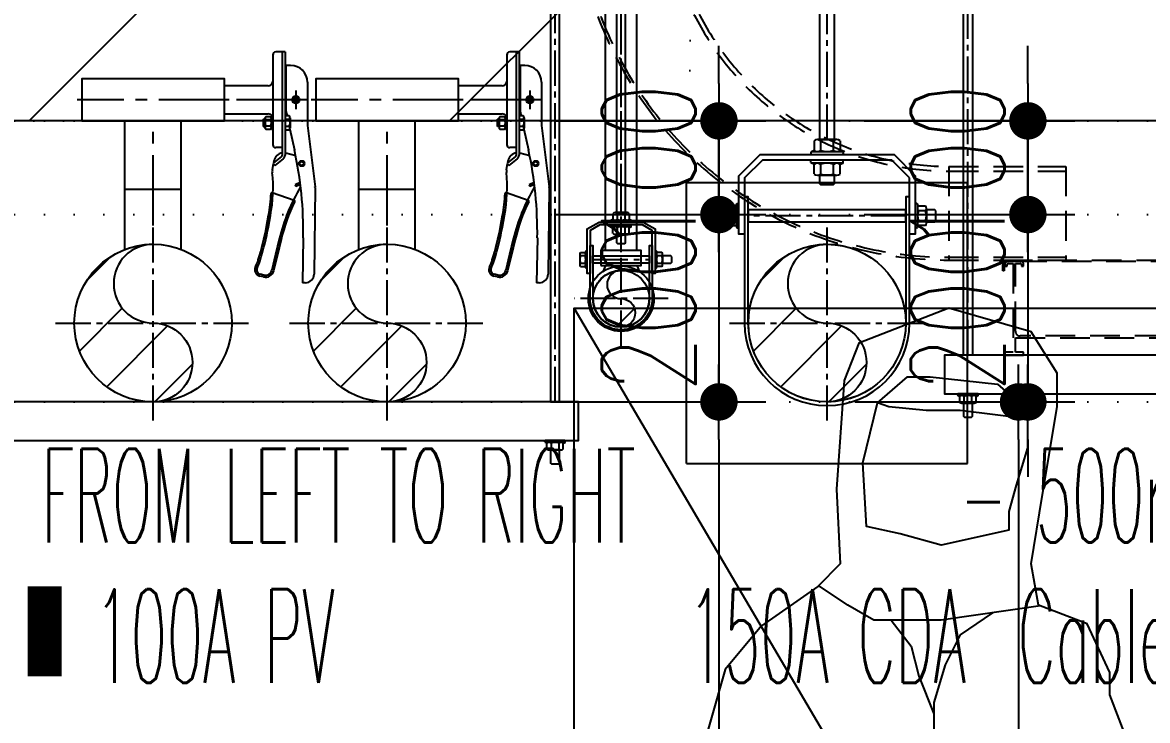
# Model space of a CAD drawing. Header units: millimetres. Extents: x -192235 to 515711, y 45168 to 947868.
# Drawn here: x 115711 to 116912, y 465210 to 465955 of the extents above; entities that cross this region are included whole.
import ezdxf
from ezdxf.enums import TextEntityAlignment as Align

# ---------------------------------------------------------------- set-up
doc = ezdxf.new("R2010")
doc.units = ezdxf.units.MM
doc.header["$LTSCALE"] = 1000
doc.header["$PDMODE"] = 1
for name, pattern in [('CENTER', [50.8, 31.75, -6.35, 6.35, -6.35]), ('CENTER2', [1.125, 0.75, -0.125, 0.125, -0.125]), ('DOT2', [3.175, 0, -3.175]), ('HIDDEN', [0.375, 0.25, -0.125]), ('HIDDEN2', [4.7625, 3.175, -1.5875])]:
    doc.linetypes.add(name, pattern=pattern)
for name, color, linetype in [('0-LEVEL LINE', 4, 'DOT2'), ('BG-CDA', 20, 'Continuous'), ('eq-IT', 140, 'Continuous'), ('FS-EQ', 10, 'Continuous'), ('FS-LINE', 10, 'Continuous'), ('FS-Support-1', 2, 'Continuous'), ('Hook-up', 130, 'HIDDEN2'), ('M-DIM', 1, 'Continuous'), ('M-TXT', 3, 'Continuous'), ('man', 7, 'Continuous'), ('MPPIPE', 100, 'Continuous'), ('SM-SEC-Cm$0$SUPPORT', 2, 'Continuous'), ('SUPPORT', 2, 'Continuous'), ('TPH12-SEC-@20-1$0$STEEL3', 252, 'Continuous')]:
    doc.layers.add(name, color=color, linetype=linetype)
doc.styles.add('aa-txt', font='simplex.shx', dxfattribs={"width": 0.7, "bigfont": 'chineset.shx'})
doc.styles.add('ROMAND', font='romand', dxfattribs={"height": 5})
doc.dimstyles.new('50-DIM', dxfattribs={"dimscale": 50, "dimtxt": 2, "dimasz": 0.8, "dimexe": 1, "dimexo": 1, "dimgap": 0.5, "dimtad": 1, "dimdec": 0, "dimdsep": 46, "dimtxsty": 'aa-txt', "dimblk": 'DOT', "dimcen": 5, "dimclrd": 256, "dimclre": 256, "dimclrt": 256, "dimadec": 0, "dimazin": 0, "dimtfac": 1, "dimtdec": 0, "dimtix": 1, "dimtmove": 2, "dimatfit": 3, "dimldrblk": 'DOT', "dimfxl": 1, "dimtolj": 1, "dimtzin": 0, "dimarcsym": 0})

# ---------------------------------------------------------------- blocks, each defined once
blk = doc.blocks.new('TPH12-SEC-@20-1')
at = {"layer": 'TPH12-SEC-@20-1$0$STEEL3'}
blk.add_line((130000, 465850), (115000, 465850), dxfattribs=at)
blk = doc.blocks.new('BFV-50A-f')
at = {"color": 0}
for p, q in [((2.73, 16.5), (9.3, 17.3)), ((9.36, 17.3), (18.6, 17.21)), ((-1.87, 16.5), (2.73, 16.5)), ((8.84, 15.71), (9.07, 15.18)), ((9.04, 15.74), (9.25, 15.26)), ((14.74, 16.05), (19.54, 15.97)), ((19.54, 16.26), (19.54, 15.97)), ((-3.67, 14.7), (-3.67, 14.2)), ((1.72, 14.53), (1.72, 14.1)), ((1.91, 14.63), (3.04, 14.63)), ((2.1, 14.53), (2.1, 14.1)), ((2.85, 14.53), (2.85, 14.1)), ((3.12, 14.61), (5.36, 15.11)), ((3.22, 14.1), (3.22, 14.53)), ((5.99, 15.24), (5.7, 14.17)), ((9.07, 15.18), (9.25, 15.26)), ((10.74, 15.07), (9.93, 12.74)), ((-5.1, 14.1), (5.9, 14.1)), ((-5.1, 14.1), (-5.1, 13.8)), ((-5.1, 13.8), (-5.1, 13.1)), ((-5.1, 13.8), (5.9, 13.8)), ((-3.67, 14.2), (1.23, 14.2)), ((-3.22, 14.1), (-3.22, 14.2)), ((-3.04, 14.1), (-1.91, 14.1)), ((-2.85, 14.2), (-2.85, 14.1)), ((-2.1, 14.2), (-2.1, 14.1)), ((-1.72, 14.2), (-1.72, 14.1)), ((-0.65, 14.2), (-0.65, 14.1)), ((0.65, 14.2), (0.65, 14.1)), ((1.23, 14.2), (1.72, 14.31)), ((5.1, 13.8), (5.1, 13.1)), ((6.06, 13.72), (6.76, 12.83)), ((6.3, 13.91), (7, 13.01)), ((14.88, 13.48), (16.51, 13.09)), ((14.92, 13.68), (16.56, 13.29)), ((16.56, 13.29), (18.25, 12.88)), ((-4.8, 12.8), (4.8, 12.8)), ((-1.5, 12.3), (-1.5, 7.62)), ((1.5, 7.62), (1.5, 12.3)), ((1.5, 7.62), (1.5, 12.3)), ((1.82, 12.8), (3.12, 12.8)), ((1.82, 12.64), (1.82, 12.8)), ((3.12, 12.64), (1.82, 12.64)), ((1.82, 12.54), (1.82, 12.06)), ((2.96, 12.64), (1.98, 12.64)), ((2.15, 12.54), (2.15, 12.06)), ((2.8, 12.54), (2.8, 12.06)), ((3.12, 12.64), (3.12, 12.8)), ((3.12, 12.06), (3.12, 12.54)), ((6.71, 12.89), (6.49, 12.93)), ((6.76, 12.83), (7, 13.01)), ((7.49, 12.75), (6.81, 12.87)), ((13.52, 12.13), (12.31, 12.34)), ((13.56, 12.32), (12.35, 12.54)), ((16.51, 13.09), (18.2, 12.69)), ((1.98, 11.96), (2.96, 11.96)), ((2.07, 11.96), (2.07, 11.81)), ((2.1, 11.78), (2.07, 11.81)), ((2.87, 11.81), (2.07, 11.81)), ((2.1, 11.78), (2.84, 11.78)), ((2.84, 11.78), (2.87, 11.81)), ((2.87, 11.96), (2.87, 11.81)), ((18.72, 11.84), (18.62, 11.46)), ((18.91, 11.8), (18.82, 11.41))]:
    blk.add_line(p, q, dxfattribs=at)
at = {"color": 1, "linetype": 'CENTER', "ltscale": 1.2}
blk.add_line((-1, 15.25), (1, 15.25), dxfattribs=at)
blk.add_line((-1.5, 12.3), (-1.5, 7.62))
at = {"color": 0}
blk.add_lwpolyline([(-0.12, 15.45), (-0.23, 15.25), (-0.12, 15.05), (0.12, 15.05), (0.23, 15.25), (0.12, 15.45)], close=True, dxfattribs=at)
blk.add_lwpolyline([(2.25, -7.62), (2.25, 7.62), (-2.25, 7.62), (-2.25, -7.62)], close=True)
blk.add_circle((0, 15.25), 0.4)
for centre, radius in [((6.8, 15.88), 0.3), ((6.8, 15.88), 0.205), ((0, 15.25), 0.2)]:
    blk.add_circle(centre, radius, dxfattribs=at)
for centre, radius, start, end in [((9.36, 16.8), 0.5, 89.4382, 96.9113), ((18.59, 16.26), 0.95, 0, 89.4387), ((-1.87, 14.7), 1.8, 90, 180), ((14.1, -24.82), 40.87, 89.0858, 102.3536), ((19.55, 32.93), 20, 239.1228, 256.495), ((1.91, 14.4), 0.226, 33.855, 146.145), ((2.47, 13.88), 0.753, 60.1372, 119.8628), ((3.04, 14.4), 0.226, 33.855, 146.145), ((10.84, 15.04), 0.1, 64.0478, 160.7015), ((19.55, 32.93), 19.8, 244.0478, 256.495), ((6.66, 13.91), 1, 186.4618, 260), ((6.66, 13.91), 1, 165, 169.1954), ((5.9, 13.6), 0.5, 38, 90), ((5.9, 13.6), 0.2, 38, 90), ((-4.8, 13.1), 0.3, 180, 270), ((2, 12.3), 0.5, 110.5028, 180), ((1.99, 12.46), 0.182, 26.7762, 153.2238), ((1.99, 12.14), 0.182, 206.7762, 333.2238), ((2.47, 12.06), 0.578, 55.7945, 124.2055), ((2.47, 12.54), 0.578, 235.7945, 304.2055), ((2.96, 12.46), 0.182, 26.7762, 153.2238), ((2.96, 12.14), 0.182, 206.7762, 333.2238), ((4.8, 13.1), 0.3, 270, 0), ((7.66, 13.74), 1, 260, 275.6833), ((9.34, -3.18), 16, 79.1823, 95.6832), ((10.02, 12.71), 0.1, 160.7015, 267.5499), ((9.34, -3.18), 15.8, 79.1823, 87.5499), ((7.18, -21.05), 33.78, 72.9259, 79.1823), ((7.18, -21.05), 33.98, 72.9259, 79.1823), ((18.04, 12.01), 0.7, 346.4955, 76.4949), ((18.04, 12.01), 0.9, 346.4955, 76.4949), ((15.69, 6.65), 4.8, 63.5354, 72.9259), ((15.69, 6.65), 5, 63.5354, 72.9259), ((18.14, 11.57), 0.7, 243.5354, 346.4947), ((18.14, 11.57), 0.5, 243.5354, 346.4947)]:
    blk.add_arc(centre, radius, start, end, dxfattribs=at)
for centre, radius, start, end in [((0, 15.25), 0.34, 341.2713, 292.2605), ((-2, 12.3), 0.5, 0, 90)]:
    blk.add_arc(centre, radius, start, end)
at = {"layer": 'MPPIPE', "color": 1, "linetype": 'CENTER2', "ltscale": 0.01}
for p, q in [((0, 16.42), (0, 8.12)), ((0, 8.12), (0, -8.12))]:
    blk.add_line(p, q, dxfattribs=at)
blk = doc.blocks.new('DOT')
at = {"color": 0}
blk.add_line((-1, 0), (1, 0), dxfattribs=at)
at = {"color": 3, "const_width": 0.5}
blk.add_lwpolyline([(-0.25, 0, 1), (0.25, 0, 1)], format="xyb", close=True, dxfattribs=at)
blk = doc.blocks.new('*D212')
at = {"layer": 'DEFPOINTS', "color": 0, "transparency": 16777216}
for p in [(116229.5, 465550), (116229.5, 463950), (116454.5, 463950)]:
    blk.add_point(p, dxfattribs=at)
at = {"layer": 'M-DIM', "lineweight": -2, "transparency": 16777216}
for p, q in [((116279.5, 465550), (116504.5, 465550)), ((116454.5, 465510), (116454.5, 463990)), ((116279.5, 463950), (116504.5, 463950))]:
    blk.add_line(p, q, dxfattribs=at)
at = {"layer": 'M-DIM', "lineweight": -2, "transparency": 16777216, "xscale": 40, "yscale": 40, "zscale": 40}
for p, rotation in [((116454.5, 465550), 90), ((116454.5, 463950), 270)]:
    blk.add_blockref('DOT', p, dxfattribs=dict(at, rotation=rotation))
at = {"layer": 'M-DIM', "transparency": 16777216, "insert": (116379.5, 464750), "char_height": 100, "attachment_point": 5, "rotation": 90, "style": 'aa-txt'}
blk.add_mtext('\\A1;1600', dxfattribs=at)
blk = doc.blocks.new('_Dot')
at = {"color": 0, "linetype": 'ByBlock', "lineweight": -2}
blk.add_line((-0.5, 0), (-1, 0), dxfattribs=at)
at = {"color": 0, "linetype": 'ByBlock', "const_width": 0.5}
blk.add_lwpolyline([(-0.25, 0, 1), (0.25, 0, 1)], format="xyb", close=True, dxfattribs=at)
blk = doc.blocks.new('*D229')
at = {"layer": 'DEFPOINTS', "color": 0, "transparency": 16777216}
for p in [(116229.5, 465750), (116229.5, 465550), (116454.5, 465550)]:
    blk.add_point(p, dxfattribs=at)
at = {"layer": 'M-DIM', "lineweight": -2, "transparency": 16777216}
for p, q in [((116454.5, 465790), (116454.5, 465830)), ((116279.5, 465750), (116504.5, 465750)), ((116454.5, 465750), (116454.5, 465550)), ((116279.5, 465550), (116504.5, 465550)), ((116454.5, 465510), (116454.5, 465470))]:
    blk.add_line(p, q, dxfattribs=at)
at = {"layer": 'M-DIM', "lineweight": -2, "transparency": 16777216, "xscale": 40, "yscale": 40, "zscale": 40}
for p, rotation in [((116454.5, 465750), 270), ((116454.5, 465550), 90)]:
    blk.add_blockref('DOT', p, dxfattribs=dict(at, rotation=rotation))
at = {"layer": 'M-DIM', "transparency": 16777216, "insert": (116379.5, 465650), "char_height": 100, "attachment_point": 5, "rotation": 90, "style": 'aa-txt'}
blk.add_mtext('\\A1;200', dxfattribs=at)
blk = doc.blocks.new('*D230')
at = {"layer": 'DEFPOINTS', "color": 0, "transparency": 16777216}
for p in [(116229.5, 465850), (116229.5, 465750), (116454.5, 465750)]:
    blk.add_point(p, dxfattribs=at)
at = {"layer": 'M-DIM', "lineweight": -2, "transparency": 16777216}
for p, q in [((116454.5, 465890), (116454.5, 465930)), ((116279.5, 465850), (116504.5, 465850)), ((116454.5, 465850), (116454.5, 465750)), ((116279.5, 465750), (116504.5, 465750)), ((116454.5, 465710), (116454.5, 465670))]:
    blk.add_line(p, q, dxfattribs=at)
at = {"layer": 'M-DIM', "lineweight": -2, "transparency": 16777216, "xscale": 40, "yscale": 40, "zscale": 40}
for p, rotation in [((116454.5, 465850), 270), ((116454.5, 465750), 90)]:
    blk.add_blockref('DOT', p, dxfattribs=dict(at, rotation=rotation))
at = {"layer": 'M-DIM', "transparency": 16777216, "insert": (116379.5, 465800), "char_height": 100, "attachment_point": 5, "rotation": 90, "style": 'aa-txt'}
blk.add_mtext('\\A1;100', dxfattribs=at)
blk = doc.blocks.new('SP-H-1')
at = {"layer": 'FS-EQ'}
for p, q in [((-1.21, 9.66), (-1.21, 9.57)), ((-1.21, 9.66), (-1.13, 9.66)), ((-1.13, 9.66), (-1.13, 9.57)), ((-1.13, 9.63), (-1.13, 9.57)), ((-0.99, 9.62), (-0.77, 9.61)), ((-0.99, 9.62), (-0.99, 9.53)), ((-0.83, 9.7), (0.83, 9.7)), ((-0.14, 9.6), (-0.13, 9.66)), ((0.14, 9.6), (0.13, 9.66)), ((0.99, 9.62), (0.77, 9.61)), ((0.99, 9.62), (0.99, 9.53)), ((1.13, 9.66), (1.13, 9.57)), ((1.22, 9.66), (1.13, 9.66)), ((1.13, 9.63), (1.13, 9.57)), ((1.22, 9.66), (1.22, 9.57)), ((-1.24, 8.35), (-0.45, 9.3)), ((-1.21, 9.57), (-1.13, 9.57)), ((-0.99, 9.53), (-0.77, 9.52)), ((-0.3, 8.55), (-0.79, 7.9)), ((-0.77, 9.61), (-0.77, 9.52)), ((-0.62, 9.61), (-0.35, 9.61)), ((-0.62, 9.61), (-0.62, 9.52)), ((-0.62, 9.52), (-0.35, 9.52)), ((-0.35, 9.61), (-0.35, 9.52)), ((-0.32, 8.6), (0.32, 8.6)), ((-0.3, 8.55), (0.3, 8.55)), ((-0.14, 9.61), (0.14, 9.61)), ((-0.14, 9.61), (-0.14, 9.52)), ((-0.14, 9.52), (0.14, 9.52)), ((0.14, 9.61), (0.14, 9.52)), ((0.3, 8.55), (0.79, 7.9)), ((0.35, 9.61), (0.35, 9.52)), ((0.62, 9.61), (0.35, 9.61)), ((0.62, 9.52), (0.35, 9.52)), ((1.24, 8.35), (0.45, 9.3)), ((0.62, 9.61), (0.62, 9.52)), ((0.77, 9.61), (0.77, 9.52)), ((0.99, 9.53), (0.77, 9.52)), ((1.22, 9.57), (1.13, 9.57)), ((1.22, 9.6), (1.22, 9.57)), ((-1.25, 5.5), (-1.25, 8.29)), ((-1.02, 6.2), (-1.24, 8.25)), ((-0.9, 8.07), (-0.9, 6.2)), ((-0.25, 8.16), (-0.25, 6.4)), ((0.25, 8.16), (0.25, 6.4)), ((0.9, 8.1), (0.9, 6.2)), ((1.03, 6.2), (1.24, 8.25)), ((1.25, 5.5), (1.25, 8.29)), ((-1.02, 6.2), (1.03, 6.2)), ((-0.6, 5.5), (-0.6, 6.4)), ((-0.6, 6.4), (0.6, 6.4)), ((0.6, 5.5), (0.6, 6.4)), ((-1.9, 5.1), (1.9, 5.1)), ((-1.25, 5.5), (1.25, 5.5))]:
    blk.add_line(p, q, dxfattribs=at)
for centre, radius, start, end in [((-0.93, 8.75), 0.955, 84.0829, 107.6622), ((-0.92, 9.1), 0.592, 87.634, 110.8646), ((-0.74, 9.01), 0.681, 107.7143, 125.0736), ((-0.75, 9.26), 0.433, 91.8537, 123.1257), ((-0.83, 9.35), 0.347, 78.6251, 99.8563), ((-0.49, 9.38), 0.315, 104.4487, 153.9759), ((-0.6, 9.46), 0.226, 88.1263, 139.7268), ((-0.46, 9.49), 0.204, 100.0382, 141.9173), ((-0.56, 8.91), 0.784, 84.9677, 92.2638), ((-0.26, 9.6), 0.0861, 105.0543, 169.5675), ((-0.09, 9.48), 0.262, 131.7568, 170.5499), ((-0.23, 9.53), 0.161, 53.7998, 110.9693), ((-0.21, 9.56), 0.123, 53.4161, 115.819), ((0.23, 9.53), 0.161, 69.0307, 126.2002), ((0.21, 9.56), 0.123, 64.181, 126.5839), ((0.09, 9.48), 0.262, 9.4501, 48.2432), ((0.26, 9.6), 0.0861, 10.4325, 74.9457), ((0.56, 8.91), 0.784, 87.7362, 95.0323), ((0.46, 9.49), 0.204, 38.0827, 79.9618), ((0.49, 9.38), 0.315, 26.0241, 75.5513), ((0.6, 9.46), 0.226, 40.2732, 91.8737), ((0.83, 9.35), 0.347, 80.1437, 101.3749), ((0.75, 9.26), 0.433, 56.8743, 88.1463), ((0.93, 8.75), 0.955, 72.3378, 95.9171), ((0.92, 9.1), 0.592, 69.1354, 92.366), ((0.74, 9.01), 0.681, 54.9264, 72.2857), ((2.27, 9.44), 2.72, 178.7323, 199.1653), ((-0.03, 8.43), 0.184, 139.0501, 221.9684), ((0.03, 8.43), 0.184, 318.6569, 40.9499), ((-2.27, 9.44), 2.72, 340.8347, 1.2677), ((-1.11, 8.29), 0.139, 157.0298, 197.1193), ((-0.51, 7.64), 0.388, 136.5249, 182.9908), ((0, 8.12), 0.254, 10.4828, 169.5172), ((0.51, 7.64), 0.388, 357.0092, 43.4751), ((1.11, 8.29), 0.139, 342.8807, 22.9702), ((-1.24, 5.27), 0.303, 326.9119, 50.7686), ((1.33, 5.25), 0.371, 138.0713, 204.2482)]:
    blk.add_arc(centre, radius, start, end, dxfattribs=at)
at = {"layer": 'FS-LINE'}
for p, q in [((-1.9, 3.85), (-1.9, 5.1)), ((-1.9, 5.1), (1.9, 5.1)), ((1.9, 5.1), (1.9, 3.85)), ((-1.9, 3.85), (-1.65, 3.6)), ((1.9, 3.85), (1.65, 3.6)), ((-1.65, 3.6), (-1.95, 1.5)), ((1.65, 3.6), (1.95, 1.5)), ((-2.2, 1.25), (-1.95, 1.5)), ((-2.2, 0), (-2.2, 1.25)), ((2.2, 1.25), (1.95, 1.5)), ((2.2, 1.25), (2.2, 0)), ((2.2, 0), (-2.2, 0))]:
    blk.add_line(p, q, dxfattribs=at)
for points in [[(1.65, 3.6), (-1.65, 3.6)], [(-1.95, 1.5), (1.95, 1.5)]]:
    blk.add_lwpolyline(points, dxfattribs=at)
at = {"layer": 'FS-EQ', "style": 'ROMAND'}
blk.add_text('V27', height=0.35, rotation=180, dxfattribs=at).set_placement((0.01, 5.84), align=Align.MIDDLE)
blk = doc.blocks.new('Nut-M10')
for p, q in [((-10.9, 1.5), (-10.9, 0.5)), ((-8.7, 2.8), (-10.6, 2)), ((-10.4, 2), (10.4, 2)), ((-10.4, 0), (10.4, 0)), ((-8.7, 9.2), (-8.7, 2.8)), ((6.5, 10), (-6.5, 10)), ((-4.3, 9.2), (-4.3, 2.8)), ((4.3, 2.8), (4.3, 9.2)), ((8.7, 9.2), (8.7, 2.8)), ((8.7, 2.8), (10.6, 2)), ((10.9, 1.5), (10.9, 0.5))]:
    blk.add_line(p, q)
for centre, radius, start, end in [((-10.4, 1.5), 0.5, 90, 180), ((-10.4, 0.5), 0.5, 180, 270), ((-6.5, 6.7), 3.33, 49.441, 130.559), ((-6.5, 5.3), 3.33, 229.441, 310.559), ((0, -2.1), 12.1, 69.065, 110.935), ((0, 14.1), 12.1, 249.065, 290.935), ((6.5, 6.7), 3.33, 49.441, 130.559), ((6.5, 5.3), 3.33, 229.441, 310.559), ((10.4, 1.5), 0.5, 0, 90), ((10.4, 0.5), 0.5, 270, 0)]:
    blk.add_arc(centre, radius, start, end)
blk = doc.blocks.new('Nut-M8')
for p, q in [((-8.9, 1.2), (-8.9, 0.4)), ((-7.5, 2.2), (-8.7, 1.5)), ((-8.5, 1.6), (8.6, 1.6)), ((-8.5, 0), (8.6, 0)), ((-7.5, 7.3), (-7.5, 2.2)), ((5.6, 8), (-5.6, 8)), ((-3.8, 7.3), (-3.8, 2.2)), ((3.8, 2.2), (3.8, 7.3)), ((7.5, 7.3), (7.5, 2.2)), ((7.5, 2.2), (8.7, 1.5)), ((9, 1.2), (9, 0.4))]:
    blk.add_line(p, q)
for centre, radius, start, end in [((-8.5, 1.2), 0.4, 90, 180), ((-8.5, 0.4), 0.4, 180, 270), ((-5.6, 5), 3.03, 51.7868, 128.2132), ((-5.6, 4.6), 3.03, 231.7868, 308.2132), ((0, -3.2), 11.2, 70.3471, 109.6529), ((0, 12.8), 11.2, 250.3471, 289.6529), ((5.6, 5), 3.03, 51.7868, 128.2132), ((5.6, 4.6), 3.03, 231.7868, 308.2132), ((8.6, 1.2), 0.4, 0, 90), ((8.6, 0.4), 0.4, 270, 0)]:
    blk.add_arc(centre, radius, start, end)
blk = doc.blocks.new('Nut-M12')
for p, q in [((-13, 1.8), (-13, 0.6)), ((-10.4, 3.3), (-12.6, 2.3)), ((-12.4, 2.4), (12.4, 2.4)), ((-12.4, 0), (12.4, 0)), ((-10.4, 11), (-10.4, 3.3)), ((7.8, 12), (-7.8, 12)), ((-5.2, 11), (-5.2, 3.3)), ((5.2, 3.3), (5.2, 11)), ((10.4, 11), (10.4, 3.3)), ((10.4, 3.3), (12.6, 2.3)), ((13, 1.8), (13, 0.6))]:
    blk.add_line(p, q)
for centre, radius, start, end in [((-12.4, 1.8), 0.6, 90, 180), ((-12.4, 0.6), 0.6, 180, 270), ((-7.8, 8), 4.03, 49.8296, 130.1704), ((-7.8, 6.4), 4.03, 229.8296, 310.1704), ((0, -2.7), 14.7, 69.2784, 110.7216), ((0, 17.1), 14.7, 249.2784, 290.7216), ((7.8, 8), 4.03, 49.8296, 130.1704), ((7.8, 6.4), 4.03, 229.8296, 310.1704), ((12.4, 1.8), 0.6, 0, 90), ((12.4, 0.6), 0.6, 270, 0)]:
    blk.add_arc(centre, radius, start, end)
blk = doc.blocks.new('FS-L25-R-150')
at = {"layer": 'FS-LINE'}
h = blk.add_hatch(dxfattribs=at)
h.set_pattern_fill('ANSI31', color=1, scale=15, style=0)
h.set_pattern_definition([(45, (139978.326, 401638.76), (-33.67596, 33.67596), [])])
edge = h.paths.add_edge_path()
edge.add_arc((175750, 465660.2), 30.2, 90, 270)
edge.add_arc((175750, 465645.1), 15.1, 270, 450)
edge.add_arc((175750, 465675.2), 15.1, 90, 270, ccw=False)
at = {"layer": 'FS-LINE', "color": 1, "linetype": 'CENTER2', "ltscale": 0.05}
for p, q in [((175750, 465710.3), (175750, 466150)), ((175750, 465610), (175750, 465710.3)), ((175800.2, 465660.2), (175699.8, 465660.2))]:
    blk.add_line(p, q, dxfattribs=at)
at = {"layer": 'FS-LINE'}
for p, q in [((175733.3, 465711.5), (175733.3, 466053)), ((175766.7, 465711.5), (175766.7, 466053)), ((175733.3, 465695.5), (175730.3, 465689)), ((175766.7, 465695.5), (175769.7, 465689))]:
    blk.add_line(p, q, dxfattribs=at)
blk.add_lwpolyline([(175728.5, 465695.5), (175771.5, 465695.5), (175771.5, 465711.5), (175728.5, 465711.5)], close=True, dxfattribs=at)
blk.add_lwpolyline([(175750, 465690.3, 1), (175750, 465660.2, -1), (175750, 465630, -1)], format="xyb", close=True, dxfattribs=at)
for radius in [35, 30.2]:
    blk.add_circle((175750, 465660.2), radius, dxfattribs=at)
at = {"layer": 'FS-Support-1', "linetype": 'HIDDEN', "ltscale": 0.1}
blk.add_line((175795.5, 466217.7), (175504.5, 466217.7), dxfattribs=at)
at = {"layer": 'FS-Support-1', "linetype": 'CENTER2', "ltscale": 0.05}
blk.add_line((175750, 465752), (175750, 466200.7), dxfattribs=at)
at = {"layer": 'FS-Support-1'}
for points in [[(175496.5, 466248), (175508.5, 466260), (175568.5, 466260), (175568.5, 466262), (175507.7, 466262), (175495.1, 466249.4), (175496.5, 466248)], [(175699.2, 466252.2), (175691.5, 466260), (175631.5, 466260), (175631.5, 466262), (175692.3, 466262), (175700.6, 466253.7), (175699.2, 466252.2)]]:
    blk.add_lwpolyline(points, dxfattribs=at)
at = {"layer": 'FS-Support-1', "ltscale": 0.1}
blk.add_lwpolyline([(175795.5, 466210.7), (175504.5, 466210.7), (175504.5, 466252), (175795.5, 466252)], close=True, dxfattribs=at)
at = {"layer": 'FS-Support-1'}
for points in [[(175535.8, 466204.3), (175535.8, 466260), (175523.1, 466260), (175523.1, 466204.3, 1)], [(175676.8, 466204.3), (175676.8, 466260), (175664.1, 466260), (175664.1, 466204.3, 1)]]:
    blk.add_lwpolyline(points, format="xyb", close=True, dxfattribs=at)
blk.add_lwpolyline([(175745.2, 465752), (175754.8, 465752), (175754.8, 466200.7), (175745.2, 466200.7)], close=True, dxfattribs=at)
at = {"layer": 'SUPPORT', "linetype": 'CENTER2', "ltscale": 0.05}
blk.add_line((175719.8, 465702), (175780.2, 465702), dxfattribs=at)
at = {"layer": 'SUPPORT'}
for points in [[(175524.1, 466284), (175523.1, 466283), (175523.1, 466274), (175535.8, 466274), (175535.8, 466283), (175534.8, 466284)], [(175665.1, 466284), (175664.1, 466283), (175664.1, 466274), (175676.8, 466274), (175676.8, 466283), (175675.8, 466284)], [(175772.8, 465739), (175727.2, 465739), (175716.8, 465733), (175716.8, 465687), (175713.8, 465687), (175713.8, 465734.7), (175726.4, 465742), (175773.6, 465742), (175786.2, 465734.7), (175786.2, 465687), (175783.2, 465687), (175783.2, 465733)], [(175753.8, 465719), (175754.8, 465720), (175754.8, 465729), (175745.2, 465729), (175745.2, 465720), (175746.2, 465719)], [(175719.8, 465698.1), (175719.8, 465706), (175780.2, 465706), (175780.2, 465698.1)], [(175804.2, 465705), (175803.2, 465706), (175794.2, 465706), (175794.2, 465698.1), (175803.2, 465698.1), (175804.2, 465699.1)]]:
    blk.add_lwpolyline(points, close=True, dxfattribs=at)
blk.add_lwpolyline([(175783.2, 465660.2, -1), (175716.8, 465660.2), (175716.8, 465717), (175719.8, 465717), (175719.8, 465660.2, 1), (175780.2, 465660.2), (175780.2, 465717), (175783.2, 465717)], format="xyb", close=True, dxfattribs=at)
at = {"layer": 'FS-LINE', "xscale": 10, "yscale": 10, "zscale": 10}
blk.add_blockref('SP-H-1', (175750, 466053), dxfattribs=at)
at = {"layer": 'SUPPORT'}
for name, p in [('Nut-M12', (175529.5, 466262)), ('Nut-M12', (175670.5, 466262)), ('Nut-M10', (175750, 465742))]:
    blk.add_blockref(name, p, dxfattribs=at)
for name, p, rotation in [('Nut-M10', (175750, 466210.7), 180), ('Nut-M10', (175750, 465739), 180), ('Nut-M8', (175713.8, 465702), 90), ('Nut-M8', (175786.2, 465702), 270)]:
    blk.add_blockref(name, p, dxfattribs=dict(at, rotation=rotation))
blk = doc.blocks.new('SP-L25-25')
at = {"layer": 'FS-LINE'}
blk.add_blockref('FS-L25-R-150', (-59400, 0), dxfattribs=at)
blk = doc.blocks.new('Man-170-C')
for points in [[(-19.19, 123.53), (-17.19, 128.72), (-17.19, 131.12), (-14.79, 136.31), (-9.59, 138.31), (-8.79, 142.71), (-9.99, 149.9), (-11.59, 159.49), (-11.59, 163.08), (-8.79, 167.48), (0, 170), (9.59, 166.28), (11.19, 162.29), (11.99, 150.7), (11.59, 142.71), (13.99, 140.31), (20, 136.11), (23.87, 131.44), (30.01, 109.96)], [(-8.4, 158.19), (-1.2, 159.09), (2.4, 159.09), (6.4, 159.49), (7.6, 159.89), (4.4, 162.69), (2, 162.69), (-5.2, 161.89), (-8.4, 159.09), (-8.4, 155.09), (-7.2, 151.1), (-6.4, 148.3), (-6.4, 146.3), (0.8, 144.7), (5.2, 145.9), (8.79, 146.7), (9.19, 153.5), (7.6, 159.89)], [(-9.81, 138.23), (0.8, 136.71), (4.4, 136.71), (8, 136.71), (10.79, 138.31), (13.91, 140.39)], [(-4.66, 137.49), (-1.2, 135.12), (0.4, 131.92), (1.6, 127.92), (1.6, 120.33), (1.6, 115.14), (1.6, 107.15), (1.2, 101.55), (2.4, 98.75), (1.6, 95.16), (1.6, 93.56), (0.8, 90.76)], [(6.14, 136.71), (4, 133.92), (3.2, 130.72), (1.6, 126.72)]]:
    blk.add_lwpolyline(points)
blk = doc.blocks.new('Man-R-170-C')
at = {"xscale": -1}
blk.add_blockref('Man-170-C', (0, 0), dxfattribs=at)
blk = doc.blocks.new('S-7500-150A')
for p, q in [((-150, 150), (150, 150)), ((-150, -150), (-150, 150)), ((150, -150), (150, 150)), ((-150, -150), (150, -150))]:
    blk.add_line(p, q)
blk.add_circle((0, 0), 84.1)
blk = doc.blocks.new('Nut-M16')
for p, q in [((-13.9, 14.7), (-13.9, 4.4)), ((10.4, 16), (-10.4, 16)), ((-6.9, 14.7), (-6.9, 4.4)), ((6.9, 4.4), (6.9, 14.7)), ((13.9, 14.7), (13.9, 4.4)), ((-17.3, 2.4), (-17.3, 0.8)), ((-13.9, 4.4), (-16.8, 3.1)), ((-16.5, 3.2), (16.4, 3.2)), ((-16.5, 0), (16.4, 0)), ((13.9, 4.4), (16.8, 3.1)), ((17.2, 2.4), (17.2, 0.8))]:
    blk.add_line(p, q)
for centre, radius, start, end in [((-10.4, 10.6), 5.43, 50.3167, 129.6833), ((0, -3.8), 19.8, 69.5452, 110.4548), ((10.4, 10.6), 5.42, 50.3167, 129.6833), ((-16.5, 2.4), 0.8, 90, 180), ((-16.5, 0.8), 0.8, 180, 270), ((-10.4, 8.6), 5.43, 230.3167, 309.6833), ((0, 23), 19.8, 249.5452, 290.4548), ((10.4, 8.6), 5.42, 230.3167, 309.6833), ((16.4, 2.4), 0.8, 0, 90), ((16.4, 0.8), 0.8, 270, 0)]:
    blk.add_arc(centre, radius, start, end)
blk = doc.blocks.new('*D399')
at = {"layer": 'DEFPOINTS', "color": 0, "transparency": 16777216}
for p in [(116549.5, 465550), (116549.5, 463950), (116774.5, 463950)]:
    blk.add_point(p, dxfattribs=at)
at = {"layer": 'M-DIM', "lineweight": -2, "transparency": 16777216}
for p, q in [((116599.5, 465550), (116824.5, 465550)), ((116774.5, 465510), (116774.5, 463990)), ((116599.5, 463950), (116824.5, 463950))]:
    blk.add_line(p, q, dxfattribs=at)
at = {"layer": 'M-DIM', "lineweight": -2, "transparency": 16777216, "xscale": 40, "yscale": 40, "zscale": 40}
for p, rotation in [((116774.5, 465550), 90), ((116774.5, 463950), 270)]:
    blk.add_blockref('DOT', p, dxfattribs=dict(at, rotation=rotation))
at = {"layer": 'M-DIM', "transparency": 16777216, "insert": (116699.5, 464750), "char_height": 100, "attachment_point": 5, "rotation": 90, "style": 'aa-txt'}
blk.add_mtext('\\A1;1600', dxfattribs=at)
blk = doc.blocks.new('*D397')
at = {"layer": 'DEFPOINTS', "color": 0, "transparency": 16777216}
for p in [(116559.5, 465750), (116559.5, 465550), (116784.5, 465550)]:
    blk.add_point(p, dxfattribs=at)
at = {"layer": 'M-DIM', "lineweight": -2, "transparency": 16777216}
for p, q in [((116784.5, 465790), (116784.5, 465830)), ((116609.5, 465750), (116834.5, 465750)), ((116784.5, 465750), (116784.5, 465550)), ((116609.5, 465550), (116834.5, 465550)), ((116784.5, 465510), (116784.5, 465470))]:
    blk.add_line(p, q, dxfattribs=at)
at = {"layer": 'M-DIM', "lineweight": -2, "transparency": 16777216, "xscale": 40, "yscale": 40, "zscale": 40}
for p, rotation in [((116784.5, 465750), 270), ((116784.5, 465550), 90)]:
    blk.add_blockref('DOT', p, dxfattribs=dict(at, rotation=rotation))
at = {"layer": 'M-DIM', "transparency": 16777216, "insert": (116709.5, 465650), "char_height": 100, "attachment_point": 5, "rotation": 90, "style": 'aa-txt'}
blk.add_mtext('\\A1;200', dxfattribs=at)
blk = doc.blocks.new('*D398')
at = {"layer": 'DEFPOINTS', "color": 0, "transparency": 16777216}
for p in [(116559.5, 465850), (116559.5, 465750), (116784.5, 465750)]:
    blk.add_point(p, dxfattribs=at)
at = {"layer": 'M-DIM', "lineweight": -2, "transparency": 16777216}
for p, q in [((116784.5, 465890), (116784.5, 465930)), ((116609.5, 465850), (116834.5, 465850)), ((116784.5, 465850), (116784.5, 465750)), ((116609.5, 465750), (116834.5, 465750)), ((116784.5, 465710), (116784.5, 465670))]:
    blk.add_line(p, q, dxfattribs=at)
at = {"layer": 'M-DIM', "lineweight": -2, "transparency": 16777216, "xscale": 40, "yscale": 40, "zscale": 40}
for p, rotation in [((116784.5, 465850), 270), ((116784.5, 465750), 90)]:
    blk.add_blockref('DOT', p, dxfattribs=dict(at, rotation=rotation))
at = {"layer": 'M-DIM', "transparency": 16777216, "insert": (116709.5, 465800), "char_height": 100, "attachment_point": 5, "rotation": 90, "style": 'aa-txt'}
blk.add_mtext('\\A1;100', dxfattribs=at)

msp = doc.modelspace()

# ---------------------------------------------------------------- block references
msp.add_blockref('TPH12-SEC-@20-1', (0, 0))

# ---------------------------------------------------------------- next in the draw order: hatches: boundary and pattern name
at = {"layer": '0-LEVEL LINE', "ltscale": 0.01}
h = msp.add_hatch(dxfattribs=at)
h.set_pattern_fill('ANSI31', color=256, scale=100)
h.set_pattern_definition([(45, (6383.86, -4e-08), (-224.5064, 224.5064), [])])
h.paths.add_polyline_path([(115051.34555, 466700), (116427.11127, 466700), (116423.28964, 465850), (115047.52391, 465850)])
at = {"layer": 'BG-CDA'}
h = msp.add_hatch(dxfattribs=at)
h.set_pattern_fill('ANSI31', color=1, scale=15, style=0)
h.set_pattern_definition([(45, (78236.25, 401553.395), (-33.67596, 33.67596), [])])
edge = h.paths.add_edge_path()
edge.add_arc((116570, 465634.1375), 84.1375, 90, 270)
edge.add_arc((116570, 465592.06875), 42.06875, 270, 450)
edge.add_arc((116570, 465676.20625), 42.06875, 90, 270, ccw=False)
at = {"layer": 'MPPIPE'}
h = msp.add_hatch(dxfattribs=at)
h.set_pattern_fill('ANSI31', color=1, scale=15, style=0)
h.set_pattern_definition([(45, (77516.25, 401553.395), (-33.67596, 33.67596), [])])
edge = h.paths.add_edge_path()
edge.add_arc((115850, 465634.1375), 84.1375, 90, 270)
edge.add_arc((115850, 465592.06875), 42.06875, 270, 450)
edge.add_arc((115850, 465676.20625), 42.06875, 90, 270, ccw=False)
h = msp.add_hatch(dxfattribs=at)
h.set_pattern_fill('ANSI31', color=1, scale=15, style=0)
h.set_pattern_definition([(45, (77766.25, 401553.395), (-33.67596, 33.67596), [])])
edge = h.paths.add_edge_path()
edge.add_arc((116100, 465634.1375), 84.1375, 90, 270)
edge.add_arc((116100, 465592.06875), 42.06875, 270, 450)
edge.add_arc((116100, 465676.20625), 42.06875, 90, 270, ccw=False)

# ---------------------------------------------------------------- next in the draw order: linework, layer by layer
at = {"layer": '0-LEVEL LINE', "ltscale": 0.01}
for p, q in [((100000, 465850), (190000, 465850)), ((100000, 465750), (190000, 465750)), ((100000, 465550), (190000, 465550))]:
    msp.add_line(p, q, dxfattribs=at)
msp.add_lwpolyline([(115051.34555, 466700), (116427.11127, 466700), (116423.28964, 465850), (115047.52391, 465850)], close=True, dxfattribs=at)
at = {"layer": 'BG-CDA', "color": 1, "linetype": 'CENTER2', "ltscale": 0.05}
for p, q in [((116570, 465530), (116570, 465738.275)), ((116465.8625, 465634.1375), (116674.1375, 465634.1375))]:
    msp.add_line(p, q, dxfattribs=at)
at = {"layer": 'BG-CDA'}
msp.add_lwpolyline([(116570, 465550, -1), (116570, 465718.275, 1), (116570, 465634.1375, -1)], format="xyb", close=True, dxfattribs=at)
msp.add_circle((116570, 465634.1375), 84.1375, dxfattribs=at)
at = {"layer": 'eq-IT'}
msp.add_lwpolyline([(117300, 465650), (116300, 463950), (117300, 463950), (116300, 465650), (117300, 465650), (117300, 463950), (116300, 463950), (116300, 465650)], dxfattribs=at)
at = {"layer": 'Hook-up', "ltscale": 0.01}
for p, q in [((116700, 465801.4), (116825, 465801.4)), ((116700, 465801.4), (116700, 465701.4)), ((116700, 465796.4), (116825, 465796.4)), ((116825, 465801.4), (116825, 465701.4)), ((116700, 465704.4), (116825, 465704.4)), ((116700, 465701.4), (116825, 465701.4))]:
    msp.add_line(p, q, dxfattribs=at)
msp.add_lwpolyline([(116759, 465700), (116759, 465690), (116757.6, 465690), (116757.6, 465701.4), (117282.4, 465701.4), (117282.4, 465690), (117281, 465690), (117281, 465700)], close=True, dxfattribs=at)
msp.add_lwpolyline([(117263.8, 465620.4), (116776.2, 465620.4, -0.4142135624), (116771.2, 465625.4), (116771.2, 465697.6), (116776.6, 465697.6, -0.4142135624), (116777.6, 465696.6), (116777.6, 465695), (116780, 465695), (116780, 465696.6, 0.4142135624), (116776.6, 465700), (116763.4, 465700, 0.4142135624), (116760, 465696.6), (116760, 465695), (116762.4, 465695), (116762.4, 465696.6, -0.4142135624), (116763.4, 465697.6), (116768.8, 465697.6), (116768.8, 465603), (116760, 465603), (116760, 465600), (116780, 465600), (116780, 465603), (116771.2, 465603), (116771.2, 465618.4), (117268.8, 465618.4)], format="xyb", dxfattribs=at)
for radius in [400, 397, 305, 300]:
    msp.add_arc((116700, 466101.4), radius, 180, 270, dxfattribs=at)
at = {"layer": 'MPPIPE'}
for p, q in [((115819.8375, 465712.68266), (115819.8375, 465850)), ((115880.1625, 465712.68266), (115880.1625, 465850)), ((116069.8375, 465712.68266), (116069.8375, 465850)), ((116130.1625, 465712.68266), (116130.1625, 465850)), ((115880.1625, 465776.87592), (115819.8375, 465776.87592)), ((116130.1625, 465776.87592), (116069.8375, 465776.87592))]:
    msp.add_line(p, q, dxfattribs=at)
at = {"layer": 'MPPIPE', "color": 1, "linetype": 'CENTER2', "ltscale": 0.1}
for p, q in [((115850, 465738.275), (115850, 465850)), ((116100, 465738.275), (116100, 465850))]:
    msp.add_line(p, q, dxfattribs=at)
at = {"layer": 'MPPIPE', "color": 1, "linetype": 'CENTER2', "ltscale": 0.05}
for p, q in [((115850, 465530), (115850, 465738.275)), ((116100, 465530), (116100, 465738.275)), ((115745.8625, 465634.1375), (115954.1375, 465634.1375)), ((115995.8625, 465634.1375), (116204.1375, 465634.1375))]:
    msp.add_line(p, q, dxfattribs=at)
at = {"layer": 'MPPIPE'}
for points in [[(115850, 465550, -1), (115850, 465718.275, 1), (115850, 465634.1375, -1)], [(116100, 465550, -1), (116100, 465718.275, 1), (116100, 465634.1375, -1)]]:
    msp.add_lwpolyline(points, format="xyb", close=True, dxfattribs=at)
for centre in [(115850, 465634.1375), (116100, 465634.1375)]:
    msp.add_circle(centre, 84.1375, dxfattribs=at)
at = {"layer": 'SM-SEC-Cm$0$SUPPORT'}
for points in [[(116274.7375, 465550), (116284.2625, 465550), (116284.2625, 466197), (116274.7375, 466197)], [(116725.2625, 465600), (116715.7375, 465600), (116715.7375, 466197), (116725.2625, 466197)]]:
    msp.add_lwpolyline(points, close=True, dxfattribs=at)
at = {"layer": 'SUPPORT', "linetype": 'CENTER2', "ltscale": 0.05}
for p, q in [((116279.5, 465550), (116279.5, 466197)), ((116570, 465830), (116570, 466194.7)), ((116720.5, 465600), (116720.5, 466197)), ((116654.1375, 465748.65), (116485.8625, 465748.65))]:
    msp.add_line(p, q, dxfattribs=at)
at = {"layer": 'SUPPORT'}
for points in [[(116562.0625, 466194.7), (116562.0625, 465830), (116577.9375, 465830), (116577.9375, 466194.7)], [(116658.1375, 465789), (116639.1375, 465808), (116500.8625, 465808), (116481.8625, 465789), (116481.8625, 465729), (116475.8625, 465729), (116475.8625, 465791.48528), (116498.37722, 465814), (116641.62278, 465814), (116664.1375, 465791.48528), (116664.1375, 465729), (116658.1375, 465729)], [(116576.9375, 465782), (116577.9375, 465783), (116577.9375, 465792), (116562.0625, 465792), (116562.0625, 465783), (116563.0625, 465782)], [(116485.8625, 465742.3), (116654.1375, 465742.3), (116654.1375, 465755), (116485.8625, 465755)], [(116686.1375, 465754), (116685.1375, 465755), (116676.1375, 465755), (116676.1375, 465742.3), (116685.1375, 465742.3), (116686.1375, 465743.3)], [(117542.5, 465600), (116695.5, 465600), (116695.5, 465558.725), (117542.5, 465558.725)], [(116304.5, 465550), (115525, 465550), (115525, 465508.725), (116304.5, 465508.725)], [(116724.2625, 465533.725), (116725.2625, 465534.725), (116725.2625, 465548.725), (116715.7375, 465548.725), (116715.7375, 465534.725), (116716.7375, 465533.725)], [(116283.2625, 465483.725), (116284.2625, 465484.725), (116284.2625, 465498.725), (116274.7375, 465498.725), (116274.7375, 465484.725), (116275.7375, 465483.725)]]:
    msp.add_lwpolyline(points, close=True, dxfattribs=at)
msp.add_lwpolyline([(116658.1375, 465769), (116654.1375, 465769), (116654.1375, 465634.1375, -1), (116485.8625, 465634.1375), (116485.8625, 465769), (116481.8625, 465769), (116481.8625, 465634.1375, 1), (116658.1375, 465634.1375)], format="xyb", close=True, dxfattribs=at)

# ---------------------------------------------------------------- next in the draw order: block references
msp.add_blockref('S-7500-150A', (116570, 465634.1375))
at = {"layer": 'FS-LINE'}
msp.add_blockref('SP-L25-25', (0, 0), dxfattribs=at)
at = {"layer": 'man', "xscale": 10, "yscale": 10, "zscale": 10}
msp.add_blockref('Man-R-170-C', (116700, 463950), dxfattribs=at)
at = {"layer": 'MPPIPE', "xscale": 10, "yscale": 10, "zscale": 10, "rotation": 270}
for p in [(115850, 465872.5), (116100, 465872.5)]:
    msp.add_blockref('BFV-50A-f', p, dxfattribs=at)
at = {"layer": 'SUPPORT'}
msp.add_blockref('Nut-M16', (116570, 465814), dxfattribs=at)
for name, p, rotation in [('Nut-M16', (116570, 465808), 180), ('Nut-M12', (116475.8625, 465748.65), 89.99999999999999), ('Nut-M12', (116664.1375, 465748.65), 270), ('Nut-M10', (116720.5, 465558.725), 180), ('Nut-M10', (116279.5, 465508.725), 180)]:
    msp.add_blockref(name, p, dxfattribs=dict(at, rotation=rotation))

# ---------------------------------------------------------------- next in the draw order: texts
at = {"layer": 'M-TXT', "style": 'aa-txt', "width": 0.45}
for s, p in [('- 500mm(W)x100mm(H)', (116712, 465450)), ('- FROM LEFT TO RIGHT', (115650, 465450)), ('  Cable Tray (MIS)', (116712, 465300)), ('  ■ 100A PV', (115650, 465300))]:
    msp.add_text(s, height=100, dxfattribs=at).set_placement(p, align=Align.MIDDLE_LEFT)
msp.add_text('150A CDA', height=100, dxfattribs=at).set_placement((116570, 465300), align=Align.MIDDLE_CENTER)

# ---------------------------------------------------------------- next in the draw order: dimensions: what is measured, and where the dimension line sits
at = {"layer": 'M-DIM'}
for base, p1, p2, picture, middle in [((116454.5, 465750), (116229.5, 465850), (116229.5, 465750), '*D230', (116379.5, 465800)), ((116784.5, 465750), (116559.5, 465850), (116559.5, 465750), '*D398', (116709.5, 465800)), ((116454.5, 465550), (116229.5, 465750), (116229.5, 465550), '*D229', (116379.5, 465650)), ((116784.5, 465550), (116559.5, 465750), (116559.5, 465550), '*D397', (116709.5, 465650)), ((116454.5, 463950), (116229.5, 465550), (116229.5, 463950), '*D212', (116379.5, 464750)), ((116774.5, 463950), (116549.5, 465550), (116549.5, 463950), '*D399', (116699.5, 464750))]:
    dim = msp.add_linear_dim(base=base, p1=p1, p2=p2, angle=90, dimstyle='50-DIM', dxfattribs=at)
    dim.commit()
    dim.dimension.update_dxf_attribs({"geometry": picture, "text_midpoint": middle})

doc.saveas('drawing.dxf')
